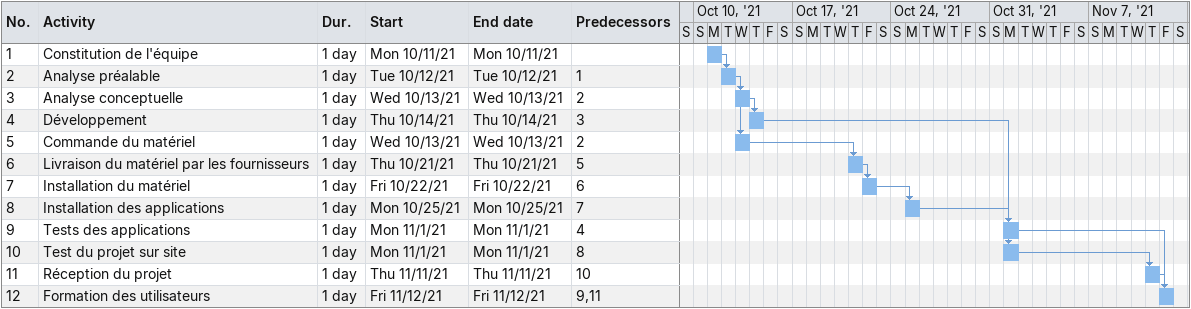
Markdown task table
| ID | Task | Duration | Start | Finish | Predecessors |
|---|---|---|---|---|---|
| 1 | Constitution de l'équipe | 1d | 2021-10-11 | 2021-10-11 |  |
| 2 | Analyse préalable | 1d | 2021-10-12 | 2021-10-12 | 1 |
| 3 | Analyse conceptuelle | 1d | 2021-10-13 | 2021-10-13 | 2 |
| 4 | Développement | 1d | 2021-10-14 | 2021-10-14 | 3 |
| 5 | Commande du matériel | 1d | 2021-10-13 | 2021-10-13 | 2 |
| 6 | Livraison du matériel par les fournisseurs | 1d | 2021-10-21 | 2021-10-21 | 5 |
| 7 | Installation du matériel | 1d | 2021-10-22 | 2021-10-22 | 6 |
| 8 | Installation des applications | 1d | 2021-10-25 | 2021-10-25 | 7 |
| 9 | Tests des applications | 1d | 2021-11-01 | 2021-11-01 | 4 |
| 10 | Test du projet sur site | 1d | 2021-11-01 | 2021-11-01 | 8 |
| 11 | Réception du projet | 1d | 2021-11-11 | 2021-11-11 | 10 |
| 12 | Formation des utilisateurs | 1d | 2021-11-12 | 2021-11-12 | 9, 11 |
